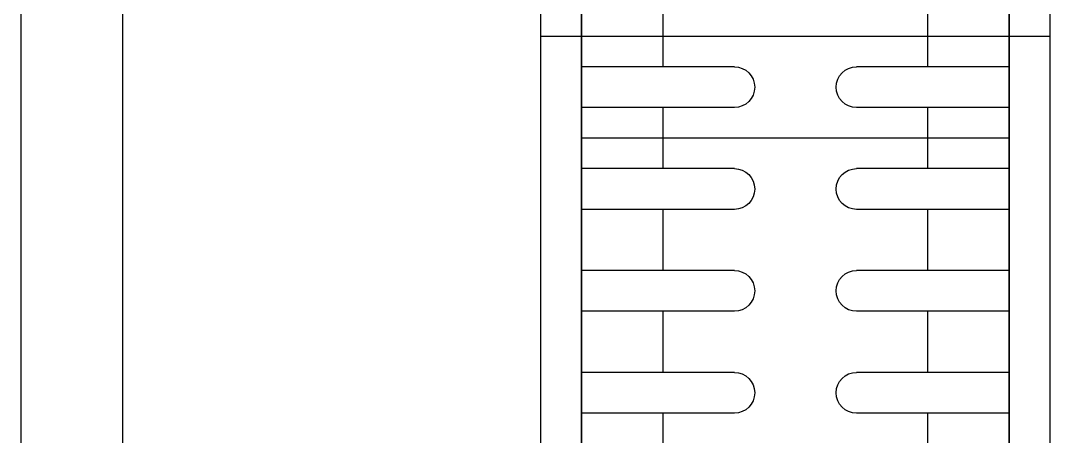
# Model space of a CAD drawing. Header units: inches. Extents: x 21 to 38546, y 13 to 15001.
# Drawn here: x 5766.76 to 5792.42, y 1112.97 to 1123.15 of the extents above; entities that cross this region are included whole.
import ezdxf

# ---------------------------------------------------------------- set-up
doc = ezdxf.new("R2010")
doc.units = ezdxf.units.IN
doc.header["$MEASUREMENT"] = 0
doc.layers.add('RAST-IST-RADYATÖR-DİNAMİK BLOK', color=83, linetype='Continuous')
doc.layers.add('Z_MİM_-KM-WALL', color=8, linetype='Continuous', lineweight=25)
doc.layers.add('Z_MİM_-KM-WALL-PLASTER', color=8, linetype='Continuous', lineweight=25)

# ---------------------------------------------------------------- blocks, each defined once
blk = doc.blocks.new('IS_RADYATOR-PLAN-80')
at = {"layer": 'RAST-IST-RADYATÖR-DİNAMİK BLOK', "color": 7}
for p, q in [((70.75, 11.5), (70.75, 7.75)), ((71.75, 11.5), (71.75, 7.75)), ((73.25, 11.5), (73.25, 7.75)), ((74.25, 11.5), (74.25, 7.75)), ((75.75, 11.5), (75.75, 7.75)), ((76.75, 11.5), (76.75, 7.75)), ((70, 9.5), (70.75, 9.5)), ((71.75, 9.5), (72.5, 9.5)), ((72.5, 9.5), (73.25, 9.5)), ((74.25, 9.5), (75, 9.5)), ((75, 9.5), (75.75, 9.5)), ((76.75, 9.5), (77.5, 9.5)), ((70.75, 4.75), (70.75, 1)), ((71.75, 4.75), (71.75, 1)), ((73.25, 4.75), (73.25, 1)), ((74.25, 4.75), (74.25, 1)), ((75.75, 4.75), (75.75, 1)), ((76.75, 4.75), (76.75, 1)), ((70, 3), (70.75, 3)), ((71.75, 3), (72.5, 3)), ((72.5, 3), (73.25, 3)), ((74.25, 3), (75, 3)), ((75, 3), (75.75, 3)), ((76.75, 3), (77.5, 3))]:
    blk.add_line(p, q, dxfattribs=at)
at = {"layer": 'RAST-IST-RADYATÖR-DİNAMİK BLOK'}
for points in [[(0, 0), (80, 0), (80, 12.5), (0, 12.5)], [(2.5, 11.5), (77.5, 11.5), (77.5, 1), (2.5, 1)]]:
    blk.add_lwpolyline(points, dxfattribs=at)
at = {"layer": 'RAST-IST-RADYATÖR-DİNAMİK BLOK', "color": 7}
for centre, start, end in [((71.25, 7.75), 180, 0), ((73.75, 7.75), 180, 0), ((76.25, 7.75), 180, 0), ((71.25, 4.75), 0, 180), ((73.75, 4.75), 0, 180), ((76.25, 4.75), 0, 180)]:
    blk.add_arc(centre, 0.5, start, end, dxfattribs=at)
blk = doc.blocks.new('IS_RADYATOR-PLAN-90')
at = {"layer": 'RAST-IST-RADYATÖR-DİNAMİK BLOK', "color": 7}
for p, q in [((70.75, 11.5), (70.75, 7.75)), ((71.75, 11.5), (71.75, 7.75)), ((73.25, 11.5), (73.25, 7.75)), ((74.25, 11.5), (74.25, 7.75)), ((75.75, 11.5), (75.75, 7.75)), ((76.75, 11.5), (76.75, 7.75)), ((78.25, 11.5), (78.25, 7.75)), ((79.25, 11.5), (79.25, 7.75)), ((70, 9.5), (70.75, 9.5)), ((71.75, 9.5), (72.5, 9.5)), ((72.5, 9.5), (73.25, 9.5)), ((74.25, 9.5), (75, 9.5)), ((75, 9.5), (75.75, 9.5)), ((76.75, 9.5), (77.5, 9.5)), ((77.5, 9.5), (78.25, 9.5)), ((79.25, 9.5), (80, 9.5)), ((80, 9.5), (80.75, 9.5)), ((70.75, 4.75), (70.75, 1)), ((71.75, 4.75), (71.75, 1)), ((73.25, 4.75), (73.25, 1)), ((74.25, 4.75), (74.25, 1)), ((75.75, 4.75), (75.75, 1)), ((76.75, 4.75), (76.75, 1)), ((78.25, 4.75), (78.25, 1)), ((79.25, 4.75), (79.25, 1)), ((70, 3), (70.75, 3)), ((71.75, 3), (72.5, 3)), ((72.5, 3), (73.25, 3)), ((74.25, 3), (75, 3)), ((75, 3), (75.75, 3)), ((76.75, 3), (77.5, 3)), ((77.5, 3), (78.25, 3)), ((79.25, 3), (80, 3)), ((80, 3), (80.75, 3))]:
    blk.add_line(p, q, dxfattribs=at)
at = {"layer": 'RAST-IST-RADYATÖR-DİNAMİK BLOK'}
for points in [[(0, 0), (90, 0), (90, 12.5), (0, 12.5)], [(2.5, 11.5), (87.5, 11.5), (87.5, 1), (2.5, 1)]]:
    blk.add_lwpolyline(points, dxfattribs=at)
at = {"layer": 'RAST-IST-RADYATÖR-DİNAMİK BLOK', "color": 7}
for centre, start, end in [((71.25, 7.75), 180, 0), ((73.75, 7.75), 180, 0), ((76.25, 7.75), 180, 0), ((78.75, 7.75), 180, 0), ((71.25, 4.75), 0, 180), ((73.75, 4.75), 0, 180), ((76.25, 4.75), 0, 180), ((78.75, 4.75), 0, 180)]:
    blk.add_arc(centre, 0.5, start, end, dxfattribs=at)
blk = doc.blocks.new('IS_RADYATOR-PLAN-100')
at = {"layer": 'RAST-IST-RADYATÖR-DİNAMİK BLOK', "color": 7}
for p, q in [((70.75, 11.5), (70.75, 7.75)), ((71.75, 11.5), (71.75, 7.75)), ((73.25, 11.5), (73.25, 7.75)), ((74.25, 11.5), (74.25, 7.75)), ((75.75, 11.5), (75.75, 7.75)), ((76.75, 11.5), (76.75, 7.75)), ((78.25, 11.5), (78.25, 7.75)), ((79.25, 11.5), (79.25, 7.75)), ((70, 9.5), (70.75, 9.5)), ((71.75, 9.5), (72.5, 9.5)), ((72.5, 9.5), (73.25, 9.5)), ((74.25, 9.5), (75, 9.5)), ((75, 9.5), (75.75, 9.5)), ((76.75, 9.5), (77.5, 9.5)), ((77.5, 9.5), (78.25, 9.5)), ((79.25, 9.5), (80, 9.5)), ((80, 9.5), (80.75, 9.5)), ((70.75, 4.75), (70.75, 1)), ((71.75, 4.75), (71.75, 1)), ((73.25, 4.75), (73.25, 1)), ((74.25, 4.75), (74.25, 1)), ((75.75, 4.75), (75.75, 1)), ((76.75, 4.75), (76.75, 1)), ((78.25, 4.75), (78.25, 1)), ((79.25, 4.75), (79.25, 1)), ((70, 3), (70.75, 3)), ((71.75, 3), (72.5, 3)), ((72.5, 3), (73.25, 3)), ((74.25, 3), (75, 3)), ((75, 3), (75.75, 3)), ((76.75, 3), (77.5, 3)), ((77.5, 3), (78.25, 3)), ((79.25, 3), (80, 3)), ((80, 3), (80.75, 3))]:
    blk.add_line(p, q, dxfattribs=at)
at = {"layer": 'RAST-IST-RADYATÖR-DİNAMİK BLOK'}
for points in [[(0, 0), (100, 0), (100, 12.5), (0, 12.5)], [(2.5, 11.5), (97.5, 11.5), (97.5, 1), (2.5, 1)]]:
    blk.add_lwpolyline(points, dxfattribs=at)
at = {"layer": 'RAST-IST-RADYATÖR-DİNAMİK BLOK', "color": 7}
for centre, start, end in [((71.25, 7.75), 180, 0), ((73.75, 7.75), 180, 0), ((76.25, 7.75), 180, 0), ((78.75, 7.75), 180, 0), ((71.25, 4.75), 0, 180), ((73.75, 4.75), 0, 180), ((76.25, 4.75), 0, 180), ((78.75, 4.75), 0, 180)]:
    blk.add_arc(centre, 0.5, start, end, dxfattribs=at)
blk = doc.blocks.new('IS_RADYATOR-PLAN-110')
at = {"layer": 'RAST-IST-RADYATÖR-DİNAMİK BLOK', "color": 7}
for p, q in [((70.75, 11.5), (70.75, 7.75)), ((71.75, 11.5), (71.75, 7.75)), ((73.25, 11.5), (73.25, 7.75)), ((74.25, 11.5), (74.25, 7.75)), ((75.75, 11.5), (75.75, 7.75)), ((76.75, 11.5), (76.75, 7.75)), ((78.25, 11.5), (78.25, 7.75)), ((79.25, 11.5), (79.25, 7.75)), ((70, 9.5), (70.75, 9.5)), ((71.75, 9.5), (72.5, 9.5)), ((72.5, 9.5), (73.25, 9.5)), ((74.25, 9.5), (75, 9.5)), ((75, 9.5), (75.75, 9.5)), ((76.75, 9.5), (77.5, 9.5)), ((77.5, 9.5), (78.25, 9.5)), ((79.25, 9.5), (80, 9.5)), ((80, 9.5), (80.75, 9.5)), ((70.75, 4.75), (70.75, 1)), ((71.75, 4.75), (71.75, 1)), ((73.25, 4.75), (73.25, 1)), ((74.25, 4.75), (74.25, 1)), ((75.75, 4.75), (75.75, 1)), ((76.75, 4.75), (76.75, 1)), ((78.25, 4.75), (78.25, 1)), ((79.25, 4.75), (79.25, 1)), ((70, 3), (70.75, 3)), ((71.75, 3), (72.5, 3)), ((72.5, 3), (73.25, 3)), ((74.25, 3), (75, 3)), ((75, 3), (75.75, 3)), ((76.75, 3), (77.5, 3)), ((77.5, 3), (78.25, 3)), ((79.25, 3), (80, 3)), ((80, 3), (80.75, 3))]:
    blk.add_line(p, q, dxfattribs=at)
at = {"layer": 'RAST-IST-RADYATÖR-DİNAMİK BLOK'}
for points in [[(0, 0), (110, 0), (110, 12.5), (0, 12.5)], [(2.5, 11.5), (107.5, 11.5), (107.5, 1), (2.5, 1)]]:
    blk.add_lwpolyline(points, dxfattribs=at)
at = {"layer": 'RAST-IST-RADYATÖR-DİNAMİK BLOK', "color": 7}
for centre, start, end in [((71.25, 7.75), 180, 0), ((73.75, 7.75), 180, 0), ((76.25, 7.75), 180, 0), ((78.75, 7.75), 180, 0), ((71.25, 4.75), 0, 180), ((73.75, 4.75), 0, 180), ((76.25, 4.75), 0, 180), ((78.75, 4.75), 0, 180)]:
    blk.add_arc(centre, 0.5, start, end, dxfattribs=at)
blk = doc.blocks.new('IS_RADYATOR-PLAN-120')
at = {"layer": 'RAST-IST-RADYATÖR-DİNAMİK BLOK', "color": 7}
for p, q in [((70.75, 11.5), (70.75, 7.75)), ((71.75, 11.5), (71.75, 7.75)), ((73.25, 11.5), (73.25, 7.75)), ((74.25, 11.5), (74.25, 7.75)), ((75.75, 11.5), (75.75, 7.75)), ((76.75, 11.5), (76.75, 7.75)), ((78.25, 11.5), (78.25, 7.75)), ((79.25, 11.5), (79.25, 7.75)), ((70, 9.5), (70.75, 9.5)), ((71.75, 9.5), (72.5, 9.5)), ((72.5, 9.5), (73.25, 9.5)), ((74.25, 9.5), (75, 9.5)), ((75, 9.5), (75.75, 9.5)), ((76.75, 9.5), (77.5, 9.5)), ((77.5, 9.5), (78.25, 9.5)), ((79.25, 9.5), (80, 9.5)), ((80, 9.5), (80.75, 9.5)), ((70.75, 4.75), (70.75, 1)), ((71.75, 4.75), (71.75, 1)), ((73.25, 4.75), (73.25, 1)), ((74.25, 4.75), (74.25, 1)), ((75.75, 4.75), (75.75, 1)), ((76.75, 4.75), (76.75, 1)), ((78.25, 4.75), (78.25, 1)), ((79.25, 4.75), (79.25, 1)), ((70, 3), (70.75, 3)), ((71.75, 3), (72.5, 3)), ((72.5, 3), (73.25, 3)), ((74.25, 3), (75, 3)), ((75, 3), (75.75, 3)), ((76.75, 3), (77.5, 3)), ((77.5, 3), (78.25, 3)), ((79.25, 3), (80, 3)), ((80, 3), (80.75, 3))]:
    blk.add_line(p, q, dxfattribs=at)
at = {"layer": 'RAST-IST-RADYATÖR-DİNAMİK BLOK'}
for points in [[(0, 0), (120, 0), (120, 12.5), (0, 12.5)], [(2.5, 11.5), (117.5, 11.5), (117.5, 1), (2.5, 1)]]:
    blk.add_lwpolyline(points, dxfattribs=at)
at = {"layer": 'RAST-IST-RADYATÖR-DİNAMİK BLOK', "color": 7}
for centre, start, end in [((71.25, 7.75), 180, 0), ((73.75, 7.75), 180, 0), ((76.25, 7.75), 180, 0), ((78.75, 7.75), 180, 0), ((71.25, 4.75), 0, 180), ((73.75, 4.75), 0, 180), ((76.25, 4.75), 0, 180), ((78.75, 4.75), 0, 180)]:
    blk.add_arc(centre, 0.5, start, end, dxfattribs=at)
blk = doc.blocks.new('IS_RADYATOR-PLAN-130')
at = {"layer": 'RAST-IST-RADYATÖR-DİNAMİK BLOK', "color": 7}
for p, q in [((70.75, 11.5), (70.75, 7.75)), ((71.75, 11.5), (71.75, 7.75)), ((73.25, 11.5), (73.25, 7.75)), ((74.25, 11.5), (74.25, 7.75)), ((75.75, 11.5), (75.75, 7.75)), ((76.75, 11.5), (76.75, 7.75)), ((78.25, 11.5), (78.25, 7.75)), ((79.25, 11.5), (79.25, 7.75)), ((70, 9.5), (70.75, 9.5)), ((71.75, 9.5), (72.5, 9.5)), ((72.5, 9.5), (73.25, 9.5)), ((74.25, 9.5), (75, 9.5)), ((75, 9.5), (75.75, 9.5)), ((76.75, 9.5), (77.5, 9.5)), ((77.5, 9.5), (78.25, 9.5)), ((79.25, 9.5), (80, 9.5)), ((80, 9.5), (80.75, 9.5)), ((70.75, 4.75), (70.75, 1)), ((71.75, 4.75), (71.75, 1)), ((73.25, 4.75), (73.25, 1)), ((74.25, 4.75), (74.25, 1)), ((75.75, 4.75), (75.75, 1)), ((76.75, 4.75), (76.75, 1)), ((78.25, 4.75), (78.25, 1)), ((79.25, 4.75), (79.25, 1)), ((70, 3), (70.75, 3)), ((71.75, 3), (72.5, 3)), ((72.5, 3), (73.25, 3)), ((74.25, 3), (75, 3)), ((75, 3), (75.75, 3)), ((76.75, 3), (77.5, 3)), ((77.5, 3), (78.25, 3)), ((79.25, 3), (80, 3)), ((80, 3), (80.75, 3))]:
    blk.add_line(p, q, dxfattribs=at)
at = {"layer": 'RAST-IST-RADYATÖR-DİNAMİK BLOK'}
for points in [[(0, 0), (130, 0), (130, 12.5), (0, 12.5)], [(2.5, 11.5), (127.5, 11.5), (127.5, 1), (2.5, 1)]]:
    blk.add_lwpolyline(points, dxfattribs=at)
at = {"layer": 'RAST-IST-RADYATÖR-DİNAMİK BLOK', "color": 7}
for centre, start, end in [((71.25, 7.75), 180, 0), ((73.75, 7.75), 180, 0), ((76.25, 7.75), 180, 0), ((78.75, 7.75), 180, 0), ((71.25, 4.75), 0, 180), ((73.75, 4.75), 0, 180), ((76.25, 4.75), 0, 180), ((78.75, 4.75), 0, 180)]:
    blk.add_arc(centre, 0.5, start, end, dxfattribs=at)
blk = doc.blocks.new('IS_RADYATOR-PLAN-140')
at = {"layer": 'RAST-IST-RADYATÖR-DİNAMİK BLOK', "color": 7}
for p, q in [((70.75, 11.5), (70.75, 7.75)), ((71.75, 11.5), (71.75, 7.75)), ((73.25, 11.5), (73.25, 7.75)), ((74.25, 11.5), (74.25, 7.75)), ((75.75, 11.5), (75.75, 7.75)), ((76.75, 11.5), (76.75, 7.75)), ((78.25, 11.5), (78.25, 7.75)), ((79.25, 11.5), (79.25, 7.75)), ((70, 9.5), (70.75, 9.5)), ((71.75, 9.5), (72.5, 9.5)), ((72.5, 9.5), (73.25, 9.5)), ((74.25, 9.5), (75, 9.5)), ((75, 9.5), (75.75, 9.5)), ((76.75, 9.5), (77.5, 9.5)), ((77.5, 9.5), (78.25, 9.5)), ((79.25, 9.5), (80, 9.5)), ((80, 9.5), (80.75, 9.5)), ((70.75, 4.75), (70.75, 1)), ((71.75, 4.75), (71.75, 1)), ((73.25, 4.75), (73.25, 1)), ((74.25, 4.75), (74.25, 1)), ((75.75, 4.75), (75.75, 1)), ((76.75, 4.75), (76.75, 1)), ((78.25, 4.75), (78.25, 1)), ((79.25, 4.75), (79.25, 1)), ((70, 3), (70.75, 3)), ((71.75, 3), (72.5, 3)), ((72.5, 3), (73.25, 3)), ((74.25, 3), (75, 3)), ((75, 3), (75.75, 3)), ((76.75, 3), (77.5, 3)), ((77.5, 3), (78.25, 3)), ((79.25, 3), (80, 3)), ((80, 3), (80.75, 3))]:
    blk.add_line(p, q, dxfattribs=at)
at = {"layer": 'RAST-IST-RADYATÖR-DİNAMİK BLOK'}
for points in [[(0, 0), (140, 0), (140, 12.5), (0, 12.5)], [(2.5, 11.5), (137.5, 11.5), (137.5, 1), (2.5, 1)]]:
    blk.add_lwpolyline(points, dxfattribs=at)
at = {"layer": 'RAST-IST-RADYATÖR-DİNAMİK BLOK', "color": 7}
for centre, start, end in [((71.25, 7.75), 180, 0), ((73.75, 7.75), 180, 0), ((76.25, 7.75), 180, 0), ((78.75, 7.75), 180, 0), ((71.25, 4.75), 0, 180), ((73.75, 4.75), 0, 180), ((76.25, 4.75), 0, 180), ((78.75, 4.75), 0, 180)]:
    blk.add_arc(centre, 0.5, start, end, dxfattribs=at)
blk = doc.blocks.new('IS_RADYATOR-PLAN-150')
at = {"layer": 'RAST-IST-RADYATÖR-DİNAMİK BLOK', "color": 7}
for p, q in [((70.75, 11.5), (70.75, 7.75)), ((71.75, 11.5), (71.75, 7.75)), ((73.25, 11.5), (73.25, 7.75)), ((74.25, 11.5), (74.25, 7.75)), ((75.75, 11.5), (75.75, 7.75)), ((76.75, 11.5), (76.75, 7.75)), ((78.25, 11.5), (78.25, 7.75)), ((79.25, 11.5), (79.25, 7.75)), ((70, 9.5), (70.75, 9.5)), ((71.75, 9.5), (72.5, 9.5)), ((72.5, 9.5), (73.25, 9.5)), ((74.25, 9.5), (75, 9.5)), ((75, 9.5), (75.75, 9.5)), ((76.75, 9.5), (77.5, 9.5)), ((77.5, 9.5), (78.25, 9.5)), ((79.25, 9.5), (80, 9.5)), ((80, 9.5), (80.75, 9.5)), ((70.75, 4.75), (70.75, 1)), ((71.75, 4.75), (71.75, 1)), ((73.25, 4.75), (73.25, 1)), ((74.25, 4.75), (74.25, 1)), ((75.75, 4.75), (75.75, 1)), ((76.75, 4.75), (76.75, 1)), ((78.25, 4.75), (78.25, 1)), ((79.25, 4.75), (79.25, 1)), ((70, 3), (70.75, 3)), ((71.75, 3), (72.5, 3)), ((72.5, 3), (73.25, 3)), ((74.25, 3), (75, 3)), ((75, 3), (75.75, 3)), ((76.75, 3), (77.5, 3)), ((77.5, 3), (78.25, 3)), ((79.25, 3), (80, 3)), ((80, 3), (80.75, 3))]:
    blk.add_line(p, q, dxfattribs=at)
at = {"layer": 'RAST-IST-RADYATÖR-DİNAMİK BLOK'}
for points in [[(-5, 0), (145, 0), (145, 12.5), (-5, 12.5)], [(-2.5, 11.5), (142.5, 11.5), (142.5, 1), (-2.5, 1)]]:
    blk.add_lwpolyline(points, dxfattribs=at)
at = {"layer": 'RAST-IST-RADYATÖR-DİNAMİK BLOK', "color": 7}
for centre, start, end in [((71.25, 7.75), 180, 0), ((73.75, 7.75), 180, 0), ((76.25, 7.75), 180, 0), ((78.75, 7.75), 180, 0), ((71.25, 4.75), 0, 180), ((73.75, 4.75), 0, 180), ((76.25, 4.75), 0, 180), ((78.75, 4.75), 0, 180)]:
    blk.add_arc(centre, 0.5, start, end, dxfattribs=at)
blk = doc.blocks.new('IS_RADYATOR-PLAN-160')
at = {"layer": 'RAST-IST-RADYATÖR-DİNAMİK BLOK', "color": 7}
for p, q in [((70.75, 11.5), (70.75, 7.75)), ((71.75, 11.5), (71.75, 7.75)), ((73.25, 11.5), (73.25, 7.75)), ((74.25, 11.5), (74.25, 7.75)), ((75.75, 11.5), (75.75, 7.75)), ((76.75, 11.5), (76.75, 7.75)), ((78.25, 11.5), (78.25, 7.75)), ((79.25, 11.5), (79.25, 7.75)), ((70, 9.5), (70.75, 9.5)), ((71.75, 9.5), (72.5, 9.5)), ((72.5, 9.5), (73.25, 9.5)), ((74.25, 9.5), (75, 9.5)), ((75, 9.5), (75.75, 9.5)), ((76.75, 9.5), (77.5, 9.5)), ((77.5, 9.5), (78.25, 9.5)), ((79.25, 9.5), (80, 9.5)), ((80, 9.5), (80.75, 9.5)), ((70.75, 4.75), (70.75, 1)), ((71.75, 4.75), (71.75, 1)), ((73.25, 4.75), (73.25, 1)), ((74.25, 4.75), (74.25, 1)), ((75.75, 4.75), (75.75, 1)), ((76.75, 4.75), (76.75, 1)), ((78.25, 4.75), (78.25, 1)), ((79.25, 4.75), (79.25, 1)), ((70, 3), (70.75, 3)), ((71.75, 3), (72.5, 3)), ((72.5, 3), (73.25, 3)), ((74.25, 3), (75, 3)), ((75, 3), (75.75, 3)), ((76.75, 3), (77.5, 3)), ((77.5, 3), (78.25, 3)), ((79.25, 3), (80, 3)), ((80, 3), (80.75, 3))]:
    blk.add_line(p, q, dxfattribs=at)
at = {"layer": 'RAST-IST-RADYATÖR-DİNAMİK BLOK'}
for points in [[(-5, 0), (155, 0), (155, 12.5), (-5, 12.5)], [(-2.5, 11.5), (152.5, 11.5), (152.5, 1), (-2.5, 1)]]:
    blk.add_lwpolyline(points, dxfattribs=at)
at = {"layer": 'RAST-IST-RADYATÖR-DİNAMİK BLOK', "color": 7}
for centre, start, end in [((71.25, 7.75), 180, 0), ((73.75, 7.75), 180, 0), ((76.25, 7.75), 180, 0), ((78.75, 7.75), 180, 0), ((71.25, 4.75), 0, 180), ((73.75, 4.75), 0, 180), ((76.25, 4.75), 0, 180), ((78.75, 4.75), 0, 180)]:
    blk.add_arc(centre, 0.5, start, end, dxfattribs=at)
blk = doc.blocks.new('IS_RADYATOR-PLAN-170')
at = {"layer": 'RAST-IST-RADYATÖR-DİNAMİK BLOK', "color": 7}
for p, q in [((70.75, 11.5), (70.75, 7.75)), ((71.75, 11.5), (71.75, 7.75)), ((73.25, 11.5), (73.25, 7.75)), ((74.25, 11.5), (74.25, 7.75)), ((75.75, 11.5), (75.75, 7.75)), ((76.75, 11.5), (76.75, 7.75)), ((78.25, 11.5), (78.25, 7.75)), ((79.25, 11.5), (79.25, 7.75)), ((70, 9.5), (70.75, 9.5)), ((71.75, 9.5), (72.5, 9.5)), ((72.5, 9.5), (73.25, 9.5)), ((74.25, 9.5), (75, 9.5)), ((75, 9.5), (75.75, 9.5)), ((76.75, 9.5), (77.5, 9.5)), ((77.5, 9.5), (78.25, 9.5)), ((79.25, 9.5), (80, 9.5)), ((80, 9.5), (80.75, 9.5)), ((70.75, 4.75), (70.75, 1)), ((71.75, 4.75), (71.75, 1)), ((73.25, 4.75), (73.25, 1)), ((74.25, 4.75), (74.25, 1)), ((75.75, 4.75), (75.75, 1)), ((76.75, 4.75), (76.75, 1)), ((78.25, 4.75), (78.25, 1)), ((79.25, 4.75), (79.25, 1)), ((70, 3), (70.75, 3)), ((71.75, 3), (72.5, 3)), ((72.5, 3), (73.25, 3)), ((74.25, 3), (75, 3)), ((75, 3), (75.75, 3)), ((76.75, 3), (77.5, 3)), ((77.5, 3), (78.25, 3)), ((79.25, 3), (80, 3)), ((80, 3), (80.75, 3))]:
    blk.add_line(p, q, dxfattribs=at)
at = {"layer": 'RAST-IST-RADYATÖR-DİNAMİK BLOK'}
for points in [[(-5, 0), (165, 0), (165, 12.5), (-5, 12.5)], [(-2.5, 11.5), (162.5, 11.5), (162.5, 1), (-2.5, 1)]]:
    blk.add_lwpolyline(points, dxfattribs=at)
at = {"layer": 'RAST-IST-RADYATÖR-DİNAMİK BLOK', "color": 7}
for centre, start, end in [((71.25, 7.75), 180, 0), ((73.75, 7.75), 180, 0), ((76.25, 7.75), 180, 0), ((78.75, 7.75), 180, 0), ((71.25, 4.75), 0, 180), ((73.75, 4.75), 0, 180), ((76.25, 4.75), 0, 180), ((78.75, 4.75), 0, 180)]:
    blk.add_arc(centre, 0.5, start, end, dxfattribs=at)
blk = doc.blocks.new('IS_RADYATOR-PLAN-180')
at = {"layer": 'RAST-IST-RADYATÖR-DİNAMİK BLOK', "color": 7}
for p, q in [((70.75, 11.5), (70.75, 7.75)), ((71.75, 11.5), (71.75, 7.75)), ((73.25, 11.5), (73.25, 7.75)), ((74.25, 11.5), (74.25, 7.75)), ((75.75, 11.5), (75.75, 7.75)), ((76.75, 11.5), (76.75, 7.75)), ((78.25, 11.5), (78.25, 7.75)), ((79.25, 11.5), (79.25, 7.75)), ((70, 9.5), (70.75, 9.5)), ((71.75, 9.5), (72.5, 9.5)), ((72.5, 9.5), (73.25, 9.5)), ((74.25, 9.5), (75, 9.5)), ((75, 9.5), (75.75, 9.5)), ((76.75, 9.5), (77.5, 9.5)), ((77.5, 9.5), (78.25, 9.5)), ((79.25, 9.5), (80, 9.5)), ((80, 9.5), (80.75, 9.5)), ((70.75, 4.75), (70.75, 1)), ((71.75, 4.75), (71.75, 1)), ((73.25, 4.75), (73.25, 1)), ((74.25, 4.75), (74.25, 1)), ((75.75, 4.75), (75.75, 1)), ((76.75, 4.75), (76.75, 1)), ((78.25, 4.75), (78.25, 1)), ((79.25, 4.75), (79.25, 1)), ((70, 3), (70.75, 3)), ((71.75, 3), (72.5, 3)), ((72.5, 3), (73.25, 3)), ((74.25, 3), (75, 3)), ((75, 3), (75.75, 3)), ((76.75, 3), (77.5, 3)), ((77.5, 3), (78.25, 3)), ((79.25, 3), (80, 3)), ((80, 3), (80.75, 3))]:
    blk.add_line(p, q, dxfattribs=at)
at = {"layer": 'RAST-IST-RADYATÖR-DİNAMİK BLOK'}
for points in [[(-5, 0), (175, 0), (175, 12.5), (-5, 12.5)], [(-2.5, 11.5), (172.5, 11.5), (172.5, 1), (-2.5, 1)]]:
    blk.add_lwpolyline(points, dxfattribs=at)
at = {"layer": 'RAST-IST-RADYATÖR-DİNAMİK BLOK', "color": 7}
for centre, start, end in [((71.25, 7.75), 180, 0), ((73.75, 7.75), 180, 0), ((76.25, 7.75), 180, 0), ((78.75, 7.75), 180, 0), ((71.25, 4.75), 0, 180), ((73.75, 4.75), 0, 180), ((76.25, 4.75), 0, 180), ((78.75, 4.75), 0, 180)]:
    blk.add_arc(centre, 0.5, start, end, dxfattribs=at)
blk = doc.blocks.new('IS_RADYATOR-PLAN-190')
at = {"layer": 'RAST-IST-RADYATÖR-DİNAMİK BLOK', "color": 7}
for p, q in [((70.75, 11.5), (70.75, 7.75)), ((71.75, 11.5), (71.75, 7.75)), ((73.25, 11.5), (73.25, 7.75)), ((74.25, 11.5), (74.25, 7.75)), ((75.75, 11.5), (75.75, 7.75)), ((76.75, 11.5), (76.75, 7.75)), ((78.25, 11.5), (78.25, 7.75)), ((79.25, 11.5), (79.25, 7.75)), ((70, 9.5), (70.75, 9.5)), ((71.75, 9.5), (72.5, 9.5)), ((72.5, 9.5), (73.25, 9.5)), ((74.25, 9.5), (75, 9.5)), ((75, 9.5), (75.75, 9.5)), ((76.75, 9.5), (77.5, 9.5)), ((77.5, 9.5), (78.25, 9.5)), ((79.25, 9.5), (80, 9.5)), ((80, 9.5), (80.75, 9.5)), ((70.75, 4.75), (70.75, 1)), ((71.75, 4.75), (71.75, 1)), ((73.25, 4.75), (73.25, 1)), ((74.25, 4.75), (74.25, 1)), ((75.75, 4.75), (75.75, 1)), ((76.75, 4.75), (76.75, 1)), ((78.25, 4.75), (78.25, 1)), ((79.25, 4.75), (79.25, 1)), ((70, 3), (70.75, 3)), ((71.75, 3), (72.5, 3)), ((72.5, 3), (73.25, 3)), ((74.25, 3), (75, 3)), ((75, 3), (75.75, 3)), ((76.75, 3), (77.5, 3)), ((77.5, 3), (78.25, 3)), ((79.25, 3), (80, 3)), ((80, 3), (80.75, 3))]:
    blk.add_line(p, q, dxfattribs=at)
at = {"layer": 'RAST-IST-RADYATÖR-DİNAMİK BLOK'}
for points in [[(-5, 0), (185, 0), (185, 12.5), (-5, 12.5)], [(182.5, 11.5), (-2.5, 11.5), (-2.5, 1), (182.5, 1)]]:
    blk.add_lwpolyline(points, dxfattribs=at)
at = {"layer": 'RAST-IST-RADYATÖR-DİNAMİK BLOK', "color": 7}
for centre, start, end in [((71.25, 7.75), 180, 0), ((73.75, 7.75), 180, 0), ((76.25, 7.75), 180, 0), ((78.75, 7.75), 180, 0), ((71.25, 4.75), 0, 180), ((73.75, 4.75), 0, 180), ((76.25, 4.75), 0, 180), ((78.75, 4.75), 0, 180)]:
    blk.add_arc(centre, 0.5, start, end, dxfattribs=at)
blk = doc.blocks.new('IS_RADYATOR-PLAN-200')
at = {"layer": 'RAST-IST-RADYATÖR-DİNAMİK BLOK', "color": 7}
for p, q in [((75.75, 11.5), (75.75, 7.75)), ((76.75, 11.5), (76.75, 7.75)), ((78.25, 11.5), (78.25, 7.75)), ((79.25, 11.5), (79.25, 7.75)), ((80.75, 11.5), (80.75, 7.75)), ((81.75, 11.5), (81.75, 7.75)), ((83.25, 11.5), (83.25, 7.75)), ((84.25, 11.5), (84.25, 7.75)), ((75, 9.5), (75.75, 9.5)), ((76.75, 9.5), (77.5, 9.5)), ((77.5, 9.5), (78.25, 9.5)), ((79.25, 9.5), (80, 9.5)), ((80, 9.5), (80.75, 9.5)), ((81.75, 9.5), (82.5, 9.5)), ((82.5, 9.5), (83.25, 9.5)), ((84.25, 9.5), (85, 9.5)), ((85, 9.5), (85.75, 9.5)), ((75.75, 4.75), (75.75, 1)), ((76.75, 4.75), (76.75, 1)), ((78.25, 4.75), (78.25, 1)), ((79.25, 4.75), (79.25, 1)), ((80.75, 4.75), (80.75, 1)), ((81.75, 4.75), (81.75, 1)), ((83.25, 4.75), (83.25, 1)), ((84.25, 4.75), (84.25, 1)), ((75, 3), (75.75, 3)), ((76.75, 3), (77.5, 3)), ((77.5, 3), (78.25, 3)), ((79.25, 3), (80, 3)), ((80, 3), (80.75, 3)), ((81.75, 3), (82.5, 3)), ((82.5, 3), (83.25, 3)), ((84.25, 3), (85, 3)), ((85, 3), (85.75, 3))]:
    blk.add_line(p, q, dxfattribs=at)
at = {"layer": 'RAST-IST-RADYATÖR-DİNAMİK BLOK'}
for points in [[(0, 0), (200, 0), (200, 12.5), (0, 12.5)], [(2.5, 11.5), (197.5, 11.5), (197.5, 1), (2.5, 1)]]:
    blk.add_lwpolyline(points, dxfattribs=at)
at = {"layer": 'RAST-IST-RADYATÖR-DİNAMİK BLOK', "color": 7}
for centre, start, end in [((76.25, 7.75), 180, 0), ((78.75, 7.75), 180, 0), ((81.25, 7.75), 180, 0), ((83.75, 7.75), 180, 0), ((76.25, 4.75), 0, 180), ((78.75, 4.75), 0, 180), ((81.25, 4.75), 0, 180), ((83.75, 4.75), 0, 180)]:
    blk.add_arc(centre, 0.5, start, end, dxfattribs=at)
blk = doc.blocks.new('IS_U4727')
for name, p in [('IS_RADYATOR-PLAN-80', (0, 0)), ('IS_RADYATOR-PLAN-90', (0, 0)), ('IS_RADYATOR-PLAN-100', (0, 0)), ('IS_RADYATOR-PLAN-110', (0, 0)), ('IS_RADYATOR-PLAN-120', (0, 0)), ('IS_RADYATOR-PLAN-130', (0, 0)), ('IS_RADYATOR-PLAN-140', (0, 0)), ('IS_RADYATOR-PLAN-150', (0, 0)), ('IS_RADYATOR-PLAN-160', (0, 0)), ('IS_RADYATOR-PLAN-170', (0, 0)), ('IS_RADYATOR-PLAN-180', (0, 0)), ('IS_RADYATOR-PLAN-190', (0, 0)), ('IS_RADYATOR-PLAN-200', (-5, 0))]:
    blk.add_blockref(name, p)

msp = doc.modelspace()

# ---------------------------------------------------------------- linework, layer by layer
at = {"layer": 'Z_MİM_-KM-WALL'}
msp.add_line((5766.758, 1637.084), (5766.758, 1002.083), dxfattribs=at)
at = {"layer": 'Z_MİM_-KM-WALL-PLASTER'}
msp.add_lwpolyline([(6044.257, 1329.58), (6044.257, 1019.583), (5984.256, 1019.583), (5984.258, 1004.583), (5769.258, 1004.583), (5769.258, 1634.583), (6109.257, 1634.583), (6109.257, 1557.083)], dxfattribs=at)

# ---------------------------------------------------------------- block references
at = {"layer": 'RAST-IST-RADYATÖR-DİNAMİK BLOK', "xscale": -1, "rotation": 270}
msp.add_blockref('IS_U4727', (5779.528, 1042.78), dxfattribs=at)

doc.saveas('drawing.dxf')
